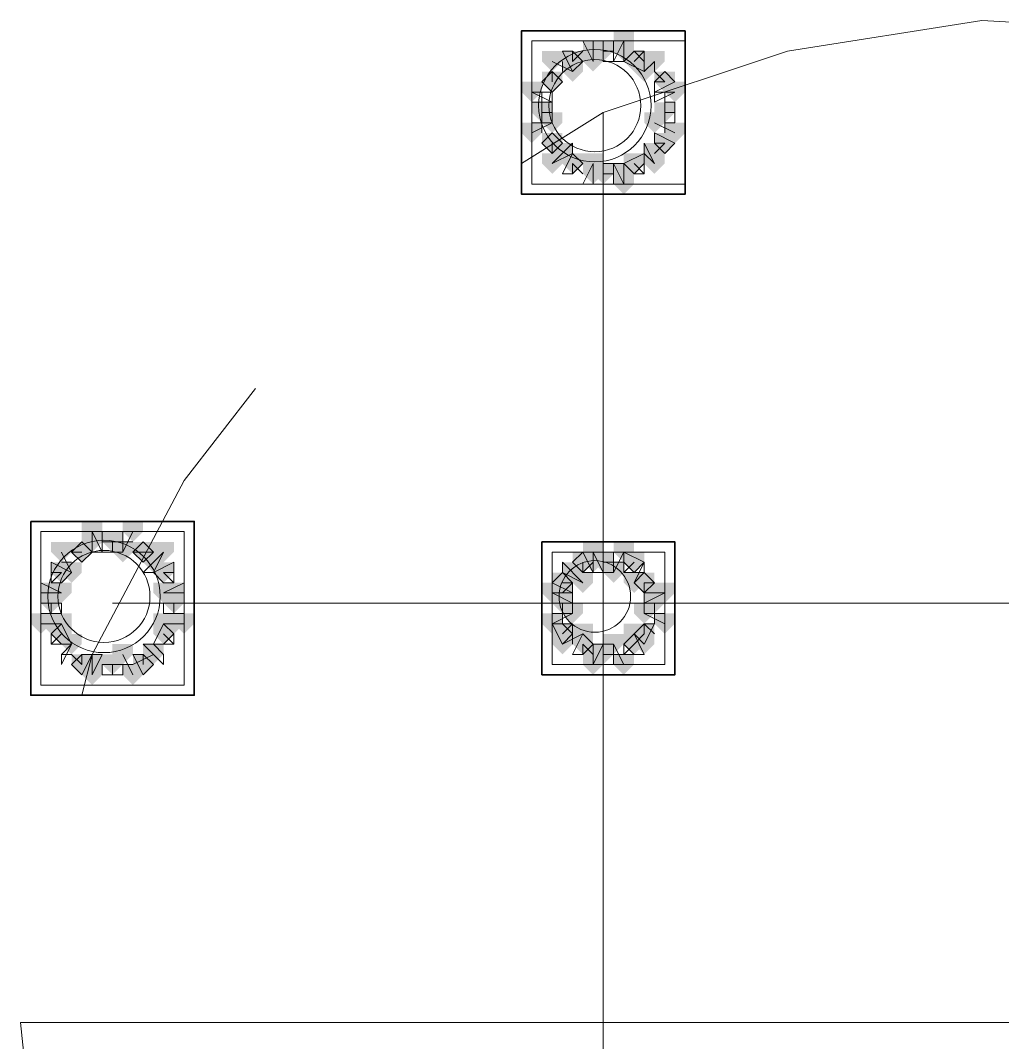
# Model space of a CAD drawing. Header units: millimetres. Extents: x 2315 to 4619, y 1334 to 1897.
# Drawn here: x 4124.02 to 4129.89, y 1554.59 to 1560.69 of the extents above; entities that cross this region are included whole.
import ezdxf

# ---------------------------------------------------------------- set-up
doc = ezdxf.new("R2010")
doc.units = ezdxf.units.MM
for name, color, linetype, true_color in [('PDF_10', 7, 'Continuous', 0x00b85c), ('PDF_AXIS', 7, 'Continuous', 0x00b85c), ('PDF_柱构件', 7, 'Continuous', 0x00b85c), ('PDF_转运站初步方案', 7, 'Continuous', 0x00b85c)]:
    doc.layers.add(name, color=color, linetype=linetype, true_color=true_color)
doc.layers.add('PDF_中心线层', color=1, linetype='Continuous')
doc.layers.add('PDF_粗实线层', color=7, linetype='Continuous')

msp = doc.modelspace()

# ---------------------------------------------------------------- hatches: boundary and pattern name
at = {"layer": 'PDF_10', "transparency": 33554559}
for points in [[(4127.5053, 1560.5703), (4127.4442, 1560.5703), (4127.4442, 1560.5093), (4127.5053, 1560.4482), (4127.5664, 1560.5093), (4127.5664, 1560.5703)], [(4127.5053, 1560.5703), (4127.4442, 1560.5703), (4127.4442, 1560.5093), (4127.5053, 1560.4482), (4127.5664, 1560.5093), (4127.5664, 1560.5703)], [(4127.3221, 1560.5093), (4127.261, 1560.5093), (4127.261, 1560.4482), (4127.3221, 1560.3871), (4127.3832, 1560.4482), (4127.3832, 1560.5093)], [(4127.3221, 1560.5093), (4127.261, 1560.5093), (4127.261, 1560.4482), (4127.3221, 1560.3871), (4127.3832, 1560.4482), (4127.3832, 1560.5093)], [(4127.6886, 1560.5093), (4127.6275, 1560.5093), (4127.6275, 1560.4482), (4127.6886, 1560.3871), (4127.7496, 1560.4482), (4127.7496, 1560.5093)], [(4127.6886, 1560.5093), (4127.6275, 1560.5093), (4127.6275, 1560.4482), (4127.6886, 1560.3871), (4127.7496, 1560.4482), (4127.7496, 1560.5093)], [(4127.1999, 1560.3871), (4127.1388, 1560.3871), (4127.1388, 1560.326), (4127.1999, 1560.2649), (4127.261, 1560.326), (4127.261, 1560.3871)], [(4127.1999, 1560.3871), (4127.1388, 1560.3871), (4127.1388, 1560.326), (4127.1999, 1560.2649), (4127.261, 1560.326), (4127.261, 1560.3871)], [(4127.1999, 1560.3871), (4127.1388, 1560.3871), (4127.1388, 1560.326), (4127.1999, 1560.2649), (4127.261, 1560.326), (4127.261, 1560.3871)], [(4127.8718, 1560.3871), (4127.8107, 1560.3871), (4127.8107, 1560.326), (4127.8718, 1560.2649), (4127.9329, 1560.326), (4127.9329, 1560.3871)], [(4127.8718, 1560.3871), (4127.8107, 1560.3871), (4127.8107, 1560.326), (4127.8718, 1560.2649), (4127.9329, 1560.326), (4127.9329, 1560.3871)], [(4127.1388, 1560.2039), (4127.0778, 1560.2039), (4127.0778, 1560.1428), (4127.1388, 1560.0817), (4127.1999, 1560.1428), (4127.1999, 1560.2039)], [(4127.1388, 1560.2039), (4127.0778, 1560.2039), (4127.0778, 1560.1428), (4127.1388, 1560.0817), (4127.1999, 1560.1428), (4127.1999, 1560.2039)], [(4127.8718, 1560.2039), (4127.8107, 1560.2039), (4127.8107, 1560.1428), (4127.8718, 1560.0817), (4127.9329, 1560.1428), (4127.9329, 1560.2039)], [(4127.8718, 1560.2039), (4127.8107, 1560.2039), (4127.8107, 1560.1428), (4127.8718, 1560.0817), (4127.9329, 1560.1428), (4127.9329, 1560.2039)], [(4127.1999, 1560.0206), (4127.1388, 1560.0206), (4127.1388, 1559.9595), (4127.1999, 1559.8985), (4127.261, 1559.9595), (4127.261, 1560.0206)], [(4127.1999, 1560.0206), (4127.1388, 1560.0206), (4127.1388, 1559.9595), (4127.1999, 1559.8985), (4127.261, 1559.9595), (4127.261, 1560.0206)], [(4127.1999, 1560.0206), (4127.1388, 1560.0206), (4127.1388, 1559.9595), (4127.1999, 1559.8985), (4127.261, 1559.9595), (4127.261, 1560.0206)], [(4127.8718, 1560.0206), (4127.8107, 1560.0206), (4127.8107, 1559.9595), (4127.8718, 1559.8985), (4127.9329, 1559.9595), (4127.9329, 1560.0206)], [(4127.8718, 1560.0206), (4127.8107, 1560.0206), (4127.8107, 1559.9595), (4127.8718, 1559.8985), (4127.9329, 1559.9595), (4127.9329, 1560.0206)], [(4127.3221, 1559.8985), (4127.261, 1559.8985), (4127.261, 1559.8374), (4127.3221, 1559.7763), (4127.3832, 1559.8374), (4127.3832, 1559.8985)], [(4127.3221, 1559.8985), (4127.261, 1559.8985), (4127.261, 1559.8374), (4127.3221, 1559.7763), (4127.3832, 1559.8374), (4127.3832, 1559.8985)], [(4127.6886, 1559.8985), (4127.6275, 1559.8985), (4127.6275, 1559.8374), (4127.6886, 1559.7763), (4127.7496, 1559.8374), (4127.7496, 1559.8985)], [(4127.6886, 1559.8985), (4127.6275, 1559.8985), (4127.6275, 1559.8374), (4127.6886, 1559.7763), (4127.7496, 1559.8374), (4127.7496, 1559.8985)], [(4127.5053, 1559.8374), (4127.4442, 1559.8374), (4127.4442, 1559.7763), (4127.5053, 1559.7152), (4127.5664, 1559.7763), (4127.5664, 1559.8374)], [(4127.5053, 1559.8374), (4127.4442, 1559.8374), (4127.4442, 1559.7763), (4127.5053, 1559.7152), (4127.5664, 1559.7763), (4127.5664, 1559.8374)], [(4124.5734, 1557.6385), (4124.5124, 1557.6385), (4124.5124, 1557.5774), (4124.5734, 1557.5163), (4124.6345, 1557.5774), (4124.6345, 1557.6385)], [(4124.5734, 1557.6385), (4124.5124, 1557.6385), (4124.5124, 1557.5774), (4124.5734, 1557.5163), (4124.6345, 1557.5774), (4124.6345, 1557.6385)], [(4124.3902, 1557.5774), (4124.3291, 1557.5774), (4124.3291, 1557.5163), (4124.3902, 1557.4552), (4124.4513, 1557.5163), (4124.4513, 1557.5774)], [(4124.3902, 1557.5774), (4124.3291, 1557.5774), (4124.3291, 1557.5163), (4124.3902, 1557.4552), (4124.4513, 1557.5163), (4124.4513, 1557.5774)], [(4124.3902, 1557.5774), (4124.3291, 1557.5774), (4124.3291, 1557.5163), (4124.3902, 1557.4552), (4124.4513, 1557.5163), (4124.4513, 1557.5774)], [(4124.7567, 1557.5774), (4124.6956, 1557.5774), (4124.6956, 1557.5163), (4124.7567, 1557.4552), (4124.8178, 1557.5163), (4124.8178, 1557.5774)], [(4124.7567, 1557.5774), (4124.6956, 1557.5774), (4124.6956, 1557.5163), (4124.7567, 1557.4552), (4124.8178, 1557.5163), (4124.8178, 1557.5774)], [(4124.7567, 1557.5774), (4124.6956, 1557.5774), (4124.6956, 1557.5163), (4124.7567, 1557.4552), (4124.8178, 1557.5163), (4124.8178, 1557.5774)], [(4127.3832, 1557.5163), (4127.3221, 1557.5163), (4127.3221, 1557.4552), (4127.3832, 1557.3941), (4127.4442, 1557.4552), (4127.4442, 1557.5163)], [(4127.3832, 1557.5163), (4127.3221, 1557.5163), (4127.3221, 1557.4552), (4127.3832, 1557.3941), (4127.4442, 1557.4552), (4127.4442, 1557.5163)], [(4127.5053, 1557.5163), (4127.4442, 1557.5163), (4127.4442, 1557.4552), (4127.5053, 1557.3941), (4127.5664, 1557.4552), (4127.5664, 1557.5163)], [(4127.5053, 1557.5163), (4127.4442, 1557.5163), (4127.4442, 1557.4552), (4127.5053, 1557.3941), (4127.5664, 1557.4552), (4127.5664, 1557.5163)], [(4127.6886, 1557.5163), (4127.6275, 1557.5163), (4127.6275, 1557.4552), (4127.6886, 1557.3941), (4127.7496, 1557.4552), (4127.7496, 1557.5163)], [(4127.6886, 1557.5163), (4127.6275, 1557.5163), (4127.6275, 1557.4552), (4127.6886, 1557.3941), (4127.7496, 1557.4552), (4127.7496, 1557.5163)], [(4124.268, 1557.4552), (4124.2069, 1557.4552), (4124.2069, 1557.3941), (4124.268, 1557.333), (4124.3291, 1557.3941), (4124.3291, 1557.4552)], [(4124.268, 1557.4552), (4124.2069, 1557.4552), (4124.2069, 1557.3941), (4124.268, 1557.333), (4124.3291, 1557.3941), (4124.3291, 1557.4552)], [(4124.8788, 1557.4552), (4124.8178, 1557.4552), (4124.8178, 1557.3941), (4124.8788, 1557.333), (4124.9399, 1557.3941), (4124.9399, 1557.4552)], [(4124.8788, 1557.4552), (4124.8178, 1557.4552), (4124.8178, 1557.3941), (4124.8788, 1557.333), (4124.9399, 1557.3941), (4124.9399, 1557.4552)], [(4127.261, 1557.3941), (4127.1999, 1557.3941), (4127.1999, 1557.333), (4127.261, 1557.272), (4127.3221, 1557.333), (4127.3221, 1557.3941)], [(4127.261, 1557.3941), (4127.1999, 1557.3941), (4127.1999, 1557.333), (4127.261, 1557.272), (4127.3221, 1557.333), (4127.3221, 1557.3941)], [(4127.7496, 1557.3941), (4127.6886, 1557.3941), (4127.6886, 1557.333), (4127.7496, 1557.272), (4127.8107, 1557.333), (4127.8107, 1557.3941)], [(4127.7496, 1557.3941), (4127.6886, 1557.3941), (4127.6886, 1557.333), (4127.7496, 1557.272), (4127.8107, 1557.333), (4127.8107, 1557.3941)], [(4124.2069, 1557.272), (4124.1459, 1557.272), (4124.1459, 1557.2109), (4124.2069, 1557.1498), (4124.268, 1557.2109), (4124.268, 1557.272)], [(4124.2069, 1557.272), (4124.1459, 1557.272), (4124.1459, 1557.2109), (4124.2069, 1557.1498), (4124.268, 1557.2109), (4124.268, 1557.272)], [(4124.9399, 1557.272), (4124.8788, 1557.272), (4124.8788, 1557.2109), (4124.9399, 1557.1498), (4125.001, 1557.2109), (4125.001, 1557.272)], [(4124.9399, 1557.272), (4124.8788, 1557.272), (4124.8788, 1557.2109), (4124.9399, 1557.1498), (4125.001, 1557.2109), (4125.001, 1557.272)], [(4124.9399, 1557.272), (4124.8788, 1557.272), (4124.8788, 1557.2109), (4124.9399, 1557.1498), (4125.001, 1557.2109), (4125.001, 1557.272)], [(4127.261, 1557.272), (4127.1999, 1557.272), (4127.1999, 1557.2109), (4127.261, 1557.1498), (4127.3221, 1557.2109), (4127.3221, 1557.272)], [(4127.261, 1557.272), (4127.1999, 1557.272), (4127.1999, 1557.2109), (4127.261, 1557.1498), (4127.3221, 1557.2109), (4127.3221, 1557.272)], [(4127.8107, 1557.272), (4127.7496, 1557.272), (4127.7496, 1557.2109), (4127.8107, 1557.1498), (4127.8718, 1557.2109), (4127.8718, 1557.272)], [(4127.8107, 1557.272), (4127.7496, 1557.272), (4127.7496, 1557.2109), (4127.8107, 1557.1498), (4127.8718, 1557.2109), (4127.8718, 1557.272)], [(4124.268, 1557.0887), (4124.2069, 1557.0887), (4124.2069, 1557.0276), (4124.268, 1556.9666), (4124.3291, 1557.0276), (4124.3291, 1557.0887)], [(4124.268, 1557.0887), (4124.2069, 1557.0887), (4124.2069, 1557.0276), (4124.268, 1556.9666), (4124.3291, 1557.0276), (4124.3291, 1557.0887)], [(4124.8788, 1557.0887), (4124.8178, 1557.0887), (4124.8178, 1557.0276), (4124.8788, 1556.9666), (4124.9399, 1557.0276), (4124.9399, 1557.0887)], [(4124.8788, 1557.0887), (4124.8178, 1557.0887), (4124.8178, 1557.0276), (4124.8788, 1556.9666), (4124.9399, 1557.0276), (4124.9399, 1557.0887)], [(4127.261, 1557.0887), (4127.1999, 1557.0887), (4127.1999, 1557.0276), (4127.261, 1556.9666), (4127.3221, 1557.0276), (4127.3221, 1557.0887)], [(4127.261, 1557.0887), (4127.1999, 1557.0887), (4127.1999, 1557.0276), (4127.261, 1556.9666), (4127.3221, 1557.0276), (4127.3221, 1557.0887)], [(4127.7496, 1557.0887), (4127.6886, 1557.0887), (4127.6886, 1557.0276), (4127.7496, 1556.9666), (4127.8107, 1557.0276), (4127.8107, 1557.0887)], [(4127.7496, 1557.0887), (4127.6886, 1557.0887), (4127.6886, 1557.0276), (4127.7496, 1556.9666), (4127.8107, 1557.0276), (4127.8107, 1557.0887)], [(4127.3832, 1557.0276), (4127.3221, 1557.0276), (4127.3221, 1556.9666), (4127.3832, 1556.9055), (4127.4442, 1556.9666), (4127.4442, 1557.0276)], [(4127.3832, 1557.0276), (4127.3221, 1557.0276), (4127.3221, 1556.9666), (4127.3832, 1556.9055), (4127.4442, 1556.9666), (4127.4442, 1557.0276)], [(4127.6886, 1557.0276), (4127.6275, 1557.0276), (4127.6275, 1556.9666), (4127.6886, 1556.9055), (4127.7496, 1556.9666), (4127.7496, 1557.0276)], [(4127.6886, 1557.0276), (4127.6275, 1557.0276), (4127.6275, 1556.9666), (4127.6886, 1556.9055), (4127.7496, 1556.9666), (4127.7496, 1557.0276)], [(4127.5053, 1556.9666), (4127.4442, 1556.9666), (4127.4442, 1556.9055), (4127.5053, 1556.8444), (4127.5664, 1556.9055), (4127.5664, 1556.9666)], [(4127.5053, 1556.9666), (4127.4442, 1556.9666), (4127.4442, 1556.9055), (4127.5053, 1556.8444), (4127.5664, 1556.9055), (4127.5664, 1556.9666)], [(4124.3902, 1556.9055), (4124.3291, 1556.9055), (4124.3291, 1556.8444), (4124.3902, 1556.7833), (4124.4513, 1556.8444), (4124.4513, 1556.9055)], [(4124.3902, 1556.9055), (4124.3291, 1556.9055), (4124.3291, 1556.8444), (4124.3902, 1556.7833), (4124.4513, 1556.8444), (4124.4513, 1556.9055)], [(4124.5734, 1556.9055), (4124.5124, 1556.9055), (4124.5124, 1556.8444), (4124.5734, 1556.7833), (4124.6345, 1556.8444), (4124.6345, 1556.9055)], [(4124.5734, 1556.9055), (4124.5124, 1556.9055), (4124.5124, 1556.8444), (4124.5734, 1556.7833), (4124.6345, 1556.8444), (4124.6345, 1556.9055)], [(4124.7567, 1556.9055), (4124.6956, 1556.9055), (4124.6956, 1556.8444), (4124.7567, 1556.7833), (4124.8178, 1556.8444), (4124.8178, 1556.9055)], [(4124.7567, 1556.9055), (4124.6956, 1556.9055), (4124.6956, 1556.8444), (4124.7567, 1556.7833), (4124.8178, 1556.8444), (4124.8178, 1556.9055)]]:
    msp.add_hatch(color=256, dxfattribs=at).paths.add_polyline_path(points)
at = {"layer": 'PDF_柱构件', "transparency": 33554559}
for points in [[(4127.6275, 1560.6314), (4127.5664, 1560.6314), (4127.5664, 1560.5703), (4127.6275, 1560.5093), (4127.6886, 1560.5703), (4127.6886, 1560.6314)], [(4127.4442, 1560.5703), (4127.3832, 1560.5703), (4127.3832, 1560.5093), (4127.4442, 1560.4482), (4127.5053, 1560.5093), (4127.5053, 1560.5703)], [(4127.6275, 1560.5703), (4127.5664, 1560.5703), (4127.5664, 1560.5093), (4127.6275, 1560.4482), (4127.6886, 1560.5093), (4127.6886, 1560.5703)], [(4127.1999, 1560.5093), (4127.1388, 1560.5093), (4127.1388, 1560.4482), (4127.1999, 1560.3871), (4127.261, 1560.4482), (4127.261, 1560.5093)], [(4127.4442, 1560.5093), (4127.3832, 1560.5093), (4127.3832, 1560.4482), (4127.4442, 1560.3871), (4127.5053, 1560.4482), (4127.5053, 1560.5093)], [(4127.8107, 1560.5093), (4127.7496, 1560.5093), (4127.7496, 1560.4482), (4127.8107, 1560.3871), (4127.8718, 1560.4482), (4127.8718, 1560.5093)], [(4127.3221, 1560.4482), (4127.261, 1560.4482), (4127.261, 1560.3871), (4127.3221, 1560.326), (4127.3832, 1560.3871), (4127.3832, 1560.4482)], [(4127.7496, 1560.4482), (4127.6886, 1560.4482), (4127.6886, 1560.3871), (4127.7496, 1560.326), (4127.8107, 1560.3871), (4127.8107, 1560.4482)], [(4127.0778, 1560.326), (4127.0167, 1560.326), (4127.0167, 1560.2649), (4127.0778, 1560.2039), (4127.1388, 1560.2649), (4127.1388, 1560.326)], [(4127.9329, 1560.326), (4127.8718, 1560.326), (4127.8718, 1560.2649), (4127.9329, 1560.2039), (4127.994, 1560.2649), (4127.994, 1560.326)], [(4127.1999, 1560.1428), (4127.1388, 1560.1428), (4127.1388, 1560.0817), (4127.1999, 1560.0206), (4127.261, 1560.0817), (4127.261, 1560.1428)], [(4127.8107, 1560.1428), (4127.7496, 1560.1428), (4127.7496, 1560.0817), (4127.8107, 1560.0206), (4127.8718, 1560.0817), (4127.8718, 1560.1428)], [(4127.0778, 1560.0817), (4127.0167, 1560.0817), (4127.0167, 1560.0206), (4127.0778, 1559.9595), (4127.1388, 1560.0206), (4127.1388, 1560.0817)], [(4127.9329, 1560.0817), (4127.8718, 1560.0817), (4127.8718, 1560.0206), (4127.9329, 1559.9595), (4127.994, 1560.0206), (4127.994, 1560.0817)], [(4127.261, 1559.9595), (4127.1999, 1559.9595), (4127.1999, 1559.8985), (4127.261, 1559.8374), (4127.3221, 1559.8985), (4127.3221, 1559.9595)], [(4127.8107, 1559.9595), (4127.7496, 1559.9595), (4127.7496, 1559.8985), (4127.8107, 1559.8374), (4127.8718, 1559.8985), (4127.8718, 1559.9595)], [(4127.1999, 1559.8985), (4127.1388, 1559.8985), (4127.1388, 1559.8374), (4127.1999, 1559.7763), (4127.261, 1559.8374), (4127.261, 1559.8985)], [(4127.4442, 1559.8985), (4127.3832, 1559.8985), (4127.3832, 1559.8374), (4127.4442, 1559.7763), (4127.5053, 1559.8374), (4127.5053, 1559.8985)], [(4127.8107, 1559.8985), (4127.7496, 1559.8985), (4127.7496, 1559.8374), (4127.8107, 1559.7763), (4127.8718, 1559.8374), (4127.8718, 1559.8985)], [(4127.4442, 1559.8374), (4127.3832, 1559.8374), (4127.3832, 1559.7763), (4127.4442, 1559.7152), (4127.5053, 1559.7763), (4127.5053, 1559.8374)], [(4127.6275, 1559.8374), (4127.5664, 1559.8374), (4127.5664, 1559.7763), (4127.6275, 1559.7152), (4127.6886, 1559.7763), (4127.6886, 1559.8374)], [(4127.6275, 1559.7763), (4127.5664, 1559.7763), (4127.5664, 1559.7152), (4127.6275, 1559.6541), (4127.6886, 1559.7152), (4127.6886, 1559.7763)], [(4124.4513, 1557.6995), (4124.3902, 1557.6995), (4124.3902, 1557.6385), (4124.4513, 1557.5774), (4124.5124, 1557.6385), (4124.5124, 1557.6995)], [(4124.6956, 1557.6995), (4124.6345, 1557.6995), (4124.6345, 1557.6385), (4124.6956, 1557.5774), (4124.7567, 1557.6385), (4124.7567, 1557.6995)], [(4124.4513, 1557.6385), (4124.3902, 1557.6385), (4124.3902, 1557.5774), (4124.4513, 1557.5163), (4124.5124, 1557.5774), (4124.5124, 1557.6385)], [(4124.268, 1557.5774), (4124.2069, 1557.5774), (4124.2069, 1557.5163), (4124.268, 1557.4552), (4124.3291, 1557.5163), (4124.3291, 1557.5774)], [(4124.6345, 1557.5774), (4124.5734, 1557.5774), (4124.5734, 1557.5163), (4124.6345, 1557.4552), (4124.6956, 1557.5163), (4124.6956, 1557.5774)], [(4124.8788, 1557.5774), (4124.8178, 1557.5774), (4124.8178, 1557.5163), (4124.8788, 1557.4552), (4124.9399, 1557.5163), (4124.9399, 1557.5774)], [(4127.4442, 1557.5774), (4127.3832, 1557.5774), (4127.3832, 1557.5163), (4127.4442, 1557.4552), (4127.5053, 1557.5163), (4127.5053, 1557.5774)], [(4127.6275, 1557.5774), (4127.5664, 1557.5774), (4127.5664, 1557.5163), (4127.6275, 1557.4552), (4127.6886, 1557.5163), (4127.6886, 1557.5774)], [(4124.8178, 1557.5163), (4124.7567, 1557.5163), (4124.7567, 1557.4552), (4124.8178, 1557.3941), (4124.8788, 1557.4552), (4124.8788, 1557.5163)], [(4127.4442, 1557.5163), (4127.3832, 1557.5163), (4127.3832, 1557.4552), (4127.4442, 1557.3941), (4127.5053, 1557.4552), (4127.5053, 1557.5163)], [(4124.3291, 1557.4552), (4124.268, 1557.4552), (4124.268, 1557.3941), (4124.3291, 1557.333), (4124.3902, 1557.3941), (4124.3902, 1557.4552)], [(4127.3221, 1557.4552), (4127.261, 1557.4552), (4127.261, 1557.3941), (4127.3221, 1557.333), (4127.3832, 1557.3941), (4127.3832, 1557.4552)], [(4127.5664, 1557.4552), (4127.5053, 1557.4552), (4127.5053, 1557.3941), (4127.5664, 1557.333), (4127.6275, 1557.3941), (4127.6275, 1557.4552)], [(4127.3832, 1557.3941), (4127.3221, 1557.3941), (4127.3221, 1557.333), (4127.3832, 1557.272), (4127.4442, 1557.333), (4127.4442, 1557.3941)], [(4127.6886, 1557.3941), (4127.6275, 1557.3941), (4127.6275, 1557.333), (4127.6886, 1557.272), (4127.7496, 1557.333), (4127.7496, 1557.3941)], [(4124.2069, 1557.333), (4124.1459, 1557.333), (4124.1459, 1557.272), (4124.2069, 1557.2109), (4124.268, 1557.272), (4124.268, 1557.333)], [(4124.268, 1557.333), (4124.2069, 1557.333), (4124.2069, 1557.272), (4124.268, 1557.2109), (4124.3291, 1557.272), (4124.3291, 1557.333)], [(4124.8788, 1557.333), (4124.8178, 1557.333), (4124.8178, 1557.272), (4124.8788, 1557.2109), (4124.9399, 1557.272), (4124.9399, 1557.333)], [(4124.9399, 1557.333), (4124.8788, 1557.333), (4124.8788, 1557.272), (4124.9399, 1557.2109), (4125.001, 1557.272), (4125.001, 1557.333)], [(4127.1999, 1557.333), (4127.1388, 1557.333), (4127.1388, 1557.272), (4127.1999, 1557.2109), (4127.261, 1557.272), (4127.261, 1557.333)], [(4127.261, 1557.333), (4127.1999, 1557.333), (4127.1999, 1557.272), (4127.261, 1557.2109), (4127.3221, 1557.272), (4127.3221, 1557.333)], [(4127.8107, 1557.333), (4127.7496, 1557.333), (4127.7496, 1557.272), (4127.8107, 1557.2109), (4127.8718, 1557.272), (4127.8718, 1557.333)], [(4127.8718, 1557.333), (4127.8107, 1557.333), (4127.8107, 1557.272), (4127.8718, 1557.2109), (4127.9329, 1557.272), (4127.9329, 1557.333)], [(4127.3221, 1557.2109), (4127.261, 1557.2109), (4127.261, 1557.1498), (4127.3221, 1557.0887), (4127.3832, 1557.1498), (4127.3832, 1557.2109)], [(4127.7496, 1557.2109), (4127.6886, 1557.2109), (4127.6886, 1557.1498), (4127.7496, 1557.0887), (4127.8107, 1557.1498), (4127.8107, 1557.2109)], [(4124.1459, 1557.1498), (4124.0848, 1557.1498), (4124.0848, 1557.0887), (4124.1459, 1557.0276), (4124.2069, 1557.0887), (4124.2069, 1557.1498)], [(4124.2069, 1557.1498), (4124.1459, 1557.1498), (4124.1459, 1557.0887), (4124.2069, 1557.0276), (4124.268, 1557.0887), (4124.268, 1557.1498)], [(4124.268, 1557.1498), (4124.2069, 1557.1498), (4124.2069, 1557.0887), (4124.268, 1557.0276), (4124.3291, 1557.0887), (4124.3291, 1557.1498)], [(4124.8788, 1557.1498), (4124.8178, 1557.1498), (4124.8178, 1557.0887), (4124.8788, 1557.0276), (4124.9399, 1557.0887), (4124.9399, 1557.1498)], [(4124.9399, 1557.1498), (4124.8788, 1557.1498), (4124.8788, 1557.0887), (4124.9399, 1557.0276), (4125.001, 1557.0887), (4125.001, 1557.1498)], [(4125.001, 1557.1498), (4124.9399, 1557.1498), (4124.9399, 1557.0887), (4125.001, 1557.0276), (4125.0621, 1557.0887), (4125.0621, 1557.1498)], [(4127.1999, 1557.1498), (4127.1388, 1557.1498), (4127.1388, 1557.0887), (4127.1999, 1557.0276), (4127.261, 1557.0887), (4127.261, 1557.1498)], [(4127.8718, 1557.1498), (4127.8107, 1557.1498), (4127.8107, 1557.0887), (4127.8718, 1557.0276), (4127.9329, 1557.0887), (4127.9329, 1557.1498)], [(4127.3832, 1557.0887), (4127.3221, 1557.0887), (4127.3221, 1557.0276), (4127.3832, 1556.9666), (4127.4442, 1557.0276), (4127.4442, 1557.0887)], [(4127.6886, 1557.0887), (4127.6275, 1557.0887), (4127.6275, 1557.0276), (4127.6886, 1556.9666), (4127.7496, 1557.0276), (4127.7496, 1557.0887)], [(4124.3291, 1557.0276), (4124.268, 1557.0276), (4124.268, 1556.9666), (4124.3291, 1556.9055), (4124.3902, 1556.9666), (4124.3902, 1557.0276)], [(4127.261, 1557.0276), (4127.1999, 1557.0276), (4127.1999, 1556.9666), (4127.261, 1556.9055), (4127.3221, 1556.9666), (4127.3221, 1557.0276)], [(4127.5664, 1557.0276), (4127.5053, 1557.0276), (4127.5053, 1556.9666), (4127.5664, 1556.9055), (4127.6275, 1556.9666), (4127.6275, 1557.0276)], [(4127.7496, 1557.0276), (4127.6886, 1557.0276), (4127.6886, 1556.9666), (4127.7496, 1556.9055), (4127.8107, 1556.9666), (4127.8107, 1557.0276)], [(4124.6345, 1556.9666), (4124.5734, 1556.9666), (4124.5734, 1556.9055), (4124.6345, 1556.8444), (4124.6956, 1556.9055), (4124.6956, 1556.9666)], [(4124.8178, 1556.9666), (4124.7567, 1556.9666), (4124.7567, 1556.9055), (4124.8178, 1556.8444), (4124.8788, 1556.9055), (4124.8788, 1556.9666)], [(4127.4442, 1556.9666), (4127.3832, 1556.9666), (4127.3832, 1556.9055), (4127.4442, 1556.8444), (4127.5053, 1556.9055), (4127.5053, 1556.9666)], [(4124.4513, 1556.9055), (4124.3902, 1556.9055), (4124.3902, 1556.8444), (4124.4513, 1556.7833), (4124.5124, 1556.8444), (4124.5124, 1556.9055)], [(4127.4442, 1556.9055), (4127.3832, 1556.9055), (4127.3832, 1556.8444), (4127.4442, 1556.7833), (4127.5053, 1556.8444), (4127.5053, 1556.9055)], [(4127.6275, 1556.9055), (4127.5664, 1556.9055), (4127.5664, 1556.8444), (4127.6275, 1556.7833), (4127.6886, 1556.8444), (4127.6886, 1556.9055)], [(4124.4513, 1556.8444), (4124.3902, 1556.8444), (4124.3902, 1556.7833), (4124.4513, 1556.7222), (4124.5124, 1556.7833), (4124.5124, 1556.8444)], [(4124.6956, 1556.8444), (4124.6345, 1556.8444), (4124.6345, 1556.7833), (4124.6956, 1556.7222), (4124.7567, 1556.7833), (4124.7567, 1556.8444)]]:
    msp.add_hatch(color=256, dxfattribs=at).paths.add_polyline_path(points)
at = {"layer": 'PDF_转运站初步方案', "transparency": 33554559}
for points in [[(4127.5053, 1560.5703), (4127.4442, 1560.5703), (4127.4442, 1560.5093), (4127.5053, 1560.4482), (4127.5664, 1560.5093), (4127.5664, 1560.5703)], [(4127.5053, 1560.5703), (4127.4442, 1560.5703), (4127.4442, 1560.5093), (4127.5053, 1560.4482), (4127.5664, 1560.5093), (4127.5664, 1560.5703)], [(4127.3221, 1560.5093), (4127.261, 1560.5093), (4127.261, 1560.4482), (4127.3221, 1560.3871), (4127.3832, 1560.4482), (4127.3832, 1560.5093)], [(4127.3221, 1560.5093), (4127.261, 1560.5093), (4127.261, 1560.4482), (4127.3221, 1560.3871), (4127.3832, 1560.4482), (4127.3832, 1560.5093)], [(4127.6886, 1560.5093), (4127.6275, 1560.5093), (4127.6275, 1560.4482), (4127.6886, 1560.3871), (4127.7496, 1560.4482), (4127.7496, 1560.5093)], [(4127.6886, 1560.5093), (4127.6275, 1560.5093), (4127.6275, 1560.4482), (4127.6886, 1560.3871), (4127.7496, 1560.4482), (4127.7496, 1560.5093)], [(4127.1999, 1560.3871), (4127.1388, 1560.3871), (4127.1388, 1560.326), (4127.1999, 1560.2649), (4127.261, 1560.326), (4127.261, 1560.3871)], [(4127.1999, 1560.3871), (4127.1388, 1560.3871), (4127.1388, 1560.326), (4127.1999, 1560.2649), (4127.261, 1560.326), (4127.261, 1560.3871)], [(4127.8718, 1560.3871), (4127.8107, 1560.3871), (4127.8107, 1560.326), (4127.8718, 1560.2649), (4127.9329, 1560.326), (4127.9329, 1560.3871)], [(4127.8718, 1560.3871), (4127.8107, 1560.3871), (4127.8107, 1560.326), (4127.8718, 1560.2649), (4127.9329, 1560.326), (4127.9329, 1560.3871)], [(4127.1388, 1560.2039), (4127.0778, 1560.2039), (4127.0778, 1560.1428), (4127.1388, 1560.0817), (4127.1999, 1560.1428), (4127.1999, 1560.2039)], [(4127.1388, 1560.2039), (4127.0778, 1560.2039), (4127.0778, 1560.1428), (4127.1388, 1560.0817), (4127.1999, 1560.1428), (4127.1999, 1560.2039)], [(4127.8718, 1560.2039), (4127.8107, 1560.2039), (4127.8107, 1560.1428), (4127.8718, 1560.0817), (4127.9329, 1560.1428), (4127.9329, 1560.2039)], [(4127.8718, 1560.2039), (4127.8107, 1560.2039), (4127.8107, 1560.1428), (4127.8718, 1560.0817), (4127.9329, 1560.1428), (4127.9329, 1560.2039)], [(4127.1999, 1560.0206), (4127.1388, 1560.0206), (4127.1388, 1559.9595), (4127.1999, 1559.8985), (4127.261, 1559.9595), (4127.261, 1560.0206)], [(4127.1999, 1560.0206), (4127.1388, 1560.0206), (4127.1388, 1559.9595), (4127.1999, 1559.8985), (4127.261, 1559.9595), (4127.261, 1560.0206)], [(4127.8718, 1560.0206), (4127.8107, 1560.0206), (4127.8107, 1559.9595), (4127.8718, 1559.8985), (4127.9329, 1559.9595), (4127.9329, 1560.0206)], [(4127.8718, 1560.0206), (4127.8107, 1560.0206), (4127.8107, 1559.9595), (4127.8718, 1559.8985), (4127.9329, 1559.9595), (4127.9329, 1560.0206)], [(4127.3221, 1559.8985), (4127.261, 1559.8985), (4127.261, 1559.8374), (4127.3221, 1559.7763), (4127.3832, 1559.8374), (4127.3832, 1559.8985)], [(4127.3221, 1559.8985), (4127.261, 1559.8985), (4127.261, 1559.8374), (4127.3221, 1559.7763), (4127.3832, 1559.8374), (4127.3832, 1559.8985)], [(4127.6886, 1559.8985), (4127.6275, 1559.8985), (4127.6275, 1559.8374), (4127.6886, 1559.7763), (4127.7496, 1559.8374), (4127.7496, 1559.8985)], [(4127.6886, 1559.8985), (4127.6275, 1559.8985), (4127.6275, 1559.8374), (4127.6886, 1559.7763), (4127.7496, 1559.8374), (4127.7496, 1559.8985)], [(4127.5053, 1559.8374), (4127.4442, 1559.8374), (4127.4442, 1559.7763), (4127.5053, 1559.7152), (4127.5664, 1559.7763), (4127.5664, 1559.8374)], [(4127.5053, 1559.8374), (4127.4442, 1559.8374), (4127.4442, 1559.7763), (4127.5053, 1559.7152), (4127.5664, 1559.7763), (4127.5664, 1559.8374)], [(4124.5734, 1557.6385), (4124.5124, 1557.6385), (4124.5124, 1557.5774), (4124.5734, 1557.5163), (4124.6345, 1557.5774), (4124.6345, 1557.6385)], [(4124.5734, 1557.6385), (4124.5124, 1557.6385), (4124.5124, 1557.5774), (4124.5734, 1557.5163), (4124.6345, 1557.5774), (4124.6345, 1557.6385)], [(4124.3902, 1557.5774), (4124.3291, 1557.5774), (4124.3291, 1557.5163), (4124.3902, 1557.4552), (4124.4513, 1557.5163), (4124.4513, 1557.5774)], [(4124.3902, 1557.5774), (4124.3291, 1557.5774), (4124.3291, 1557.5163), (4124.3902, 1557.4552), (4124.4513, 1557.5163), (4124.4513, 1557.5774)], [(4124.7567, 1557.5774), (4124.6956, 1557.5774), (4124.6956, 1557.5163), (4124.7567, 1557.4552), (4124.8178, 1557.5163), (4124.8178, 1557.5774)], [(4124.7567, 1557.5774), (4124.6956, 1557.5774), (4124.6956, 1557.5163), (4124.7567, 1557.4552), (4124.8178, 1557.5163), (4124.8178, 1557.5774)], [(4127.3832, 1557.5163), (4127.3221, 1557.5163), (4127.3221, 1557.4552), (4127.3832, 1557.3941), (4127.4442, 1557.4552), (4127.4442, 1557.5163)], [(4127.3832, 1557.5163), (4127.3221, 1557.5163), (4127.3221, 1557.4552), (4127.3832, 1557.3941), (4127.4442, 1557.4552), (4127.4442, 1557.5163)], [(4127.5053, 1557.5163), (4127.4442, 1557.5163), (4127.4442, 1557.4552), (4127.5053, 1557.3941), (4127.5664, 1557.4552), (4127.5664, 1557.5163)], [(4127.5053, 1557.5163), (4127.4442, 1557.5163), (4127.4442, 1557.4552), (4127.5053, 1557.3941), (4127.5664, 1557.4552), (4127.5664, 1557.5163)], [(4127.6886, 1557.5163), (4127.6275, 1557.5163), (4127.6275, 1557.4552), (4127.6886, 1557.3941), (4127.7496, 1557.4552), (4127.7496, 1557.5163)], [(4127.6886, 1557.5163), (4127.6275, 1557.5163), (4127.6275, 1557.4552), (4127.6886, 1557.3941), (4127.7496, 1557.4552), (4127.7496, 1557.5163)], [(4124.268, 1557.4552), (4124.2069, 1557.4552), (4124.2069, 1557.3941), (4124.268, 1557.333), (4124.3291, 1557.3941), (4124.3291, 1557.4552)], [(4124.268, 1557.4552), (4124.2069, 1557.4552), (4124.2069, 1557.3941), (4124.268, 1557.333), (4124.3291, 1557.3941), (4124.3291, 1557.4552)], [(4124.8788, 1557.4552), (4124.8178, 1557.4552), (4124.8178, 1557.3941), (4124.8788, 1557.333), (4124.9399, 1557.3941), (4124.9399, 1557.4552)], [(4124.8788, 1557.4552), (4124.8178, 1557.4552), (4124.8178, 1557.3941), (4124.8788, 1557.333), (4124.9399, 1557.3941), (4124.9399, 1557.4552)], [(4127.261, 1557.3941), (4127.1999, 1557.3941), (4127.1999, 1557.333), (4127.261, 1557.272), (4127.3221, 1557.333), (4127.3221, 1557.3941)], [(4127.261, 1557.3941), (4127.1999, 1557.3941), (4127.1999, 1557.333), (4127.261, 1557.272), (4127.3221, 1557.333), (4127.3221, 1557.3941)], [(4127.7496, 1557.3941), (4127.6886, 1557.3941), (4127.6886, 1557.333), (4127.7496, 1557.272), (4127.8107, 1557.333), (4127.8107, 1557.3941)], [(4127.7496, 1557.3941), (4127.6886, 1557.3941), (4127.6886, 1557.333), (4127.7496, 1557.272), (4127.8107, 1557.333), (4127.8107, 1557.3941)], [(4124.2069, 1557.272), (4124.1459, 1557.272), (4124.1459, 1557.2109), (4124.2069, 1557.1498), (4124.268, 1557.2109), (4124.268, 1557.272)], [(4124.2069, 1557.272), (4124.1459, 1557.272), (4124.1459, 1557.2109), (4124.2069, 1557.1498), (4124.268, 1557.2109), (4124.268, 1557.272)], [(4124.9399, 1557.272), (4124.8788, 1557.272), (4124.8788, 1557.2109), (4124.9399, 1557.1498), (4125.001, 1557.2109), (4125.001, 1557.272)], [(4124.9399, 1557.272), (4124.8788, 1557.272), (4124.8788, 1557.2109), (4124.9399, 1557.1498), (4125.001, 1557.2109), (4125.001, 1557.272)], [(4127.261, 1557.272), (4127.1999, 1557.272), (4127.1999, 1557.2109), (4127.261, 1557.1498), (4127.3221, 1557.2109), (4127.3221, 1557.272)], [(4127.261, 1557.272), (4127.1999, 1557.272), (4127.1999, 1557.2109), (4127.261, 1557.1498), (4127.3221, 1557.2109), (4127.3221, 1557.272)], [(4127.8107, 1557.272), (4127.7496, 1557.272), (4127.7496, 1557.2109), (4127.8107, 1557.1498), (4127.8718, 1557.2109), (4127.8718, 1557.272)], [(4127.8107, 1557.272), (4127.7496, 1557.272), (4127.7496, 1557.2109), (4127.8107, 1557.1498), (4127.8718, 1557.2109), (4127.8718, 1557.272)], [(4124.268, 1557.0887), (4124.2069, 1557.0887), (4124.2069, 1557.0276), (4124.268, 1556.9666), (4124.3291, 1557.0276), (4124.3291, 1557.0887)], [(4124.268, 1557.0887), (4124.2069, 1557.0887), (4124.2069, 1557.0276), (4124.268, 1556.9666), (4124.3291, 1557.0276), (4124.3291, 1557.0887)], [(4124.8788, 1557.0887), (4124.8178, 1557.0887), (4124.8178, 1557.0276), (4124.8788, 1556.9666), (4124.9399, 1557.0276), (4124.9399, 1557.0887)], [(4124.8788, 1557.0887), (4124.8178, 1557.0887), (4124.8178, 1557.0276), (4124.8788, 1556.9666), (4124.9399, 1557.0276), (4124.9399, 1557.0887)], [(4127.261, 1557.0887), (4127.1999, 1557.0887), (4127.1999, 1557.0276), (4127.261, 1556.9666), (4127.3221, 1557.0276), (4127.3221, 1557.0887)], [(4127.261, 1557.0887), (4127.1999, 1557.0887), (4127.1999, 1557.0276), (4127.261, 1556.9666), (4127.3221, 1557.0276), (4127.3221, 1557.0887)], [(4127.7496, 1557.0887), (4127.6886, 1557.0887), (4127.6886, 1557.0276), (4127.7496, 1556.9666), (4127.8107, 1557.0276), (4127.8107, 1557.0887)], [(4127.7496, 1557.0887), (4127.6886, 1557.0887), (4127.6886, 1557.0276), (4127.7496, 1556.9666), (4127.8107, 1557.0276), (4127.8107, 1557.0887)], [(4127.3832, 1557.0276), (4127.3221, 1557.0276), (4127.3221, 1556.9666), (4127.3832, 1556.9055), (4127.4442, 1556.9666), (4127.4442, 1557.0276)], [(4127.3832, 1557.0276), (4127.3221, 1557.0276), (4127.3221, 1556.9666), (4127.3832, 1556.9055), (4127.4442, 1556.9666), (4127.4442, 1557.0276)], [(4127.6886, 1557.0276), (4127.6275, 1557.0276), (4127.6275, 1556.9666), (4127.6886, 1556.9055), (4127.7496, 1556.9666), (4127.7496, 1557.0276)], [(4127.6886, 1557.0276), (4127.6275, 1557.0276), (4127.6275, 1556.9666), (4127.6886, 1556.9055), (4127.7496, 1556.9666), (4127.7496, 1557.0276)], [(4127.5053, 1556.9666), (4127.4442, 1556.9666), (4127.4442, 1556.9055), (4127.5053, 1556.8444), (4127.5664, 1556.9055), (4127.5664, 1556.9666)], [(4127.5053, 1556.9666), (4127.4442, 1556.9666), (4127.4442, 1556.9055), (4127.5053, 1556.8444), (4127.5664, 1556.9055), (4127.5664, 1556.9666)], [(4124.3902, 1556.9055), (4124.3291, 1556.9055), (4124.3291, 1556.8444), (4124.3902, 1556.7833), (4124.4513, 1556.8444), (4124.4513, 1556.9055)], [(4124.3902, 1556.9055), (4124.3291, 1556.9055), (4124.3291, 1556.8444), (4124.3902, 1556.7833), (4124.4513, 1556.8444), (4124.4513, 1556.9055)], [(4124.5734, 1556.9055), (4124.5124, 1556.9055), (4124.5124, 1556.8444), (4124.5734, 1556.7833), (4124.6345, 1556.8444), (4124.6345, 1556.9055)], [(4124.5734, 1556.9055), (4124.5124, 1556.9055), (4124.5124, 1556.8444), (4124.5734, 1556.7833), (4124.6345, 1556.8444), (4124.6345, 1556.9055)], [(4124.7567, 1556.9055), (4124.6956, 1556.9055), (4124.6956, 1556.8444), (4124.7567, 1556.7833), (4124.8178, 1556.8444), (4124.8178, 1556.9055)], [(4124.7567, 1556.9055), (4124.6956, 1556.9055), (4124.6956, 1556.8444), (4124.7567, 1556.7833), (4124.8178, 1556.8444), (4124.8178, 1556.9055)]]:
    msp.add_hatch(color=256, dxfattribs=at).paths.add_polyline_path(points)

# ---------------------------------------------------------------- linework, layer by layer
at = {"layer": 'PDF_10', "lineweight": 18}
for points in [[(4127.5664, 1560.5093), (4127.5053, 1560.5093), (4127.5053, 1560.5703)], [(4127.3832, 1560.5093), (4127.3221, 1560.4482), (4127.3221, 1560.5093)], [(4127.7496, 1560.4482), (4127.6886, 1560.5093)], [(4127.6886, 1560.4482), (4127.7496, 1560.5093)], [(4127.1999, 1560.3871), (4127.1999, 1560.326)], [(4127.8107, 1560.326), (4127.8718, 1560.326), (4127.8107, 1560.3871)], [(4127.1388, 1560.2039), (4127.1388, 1560.0817)], [(4127.8718, 1560.0817), (4127.8718, 1560.2039)], [(4127.1999, 1560.1428), (4127.1388, 1560.1428)], [(4127.8718, 1560.1428), (4127.9329, 1560.1428)], [(4127.1999, 1559.9595), (4127.1999, 1559.8985)], [(4127.8107, 1559.8985), (4127.8718, 1559.9595), (4127.8107, 1559.9595)], [(4127.3221, 1559.7763), (4127.3221, 1559.8374), (4127.3832, 1559.7763)], [(4127.6886, 1559.7763), (4127.7496, 1559.8374)], [(4127.6886, 1559.8374), (4127.7496, 1559.7763)], [(4127.5053, 1559.7152), (4127.5053, 1559.7763), (4127.5664, 1559.7763)], [(4124.5124, 1557.5774), (4124.6345, 1557.5774)], [(4124.5734, 1557.5163), (4124.5734, 1557.5774)], [(4124.3291, 1557.5163), (4124.3902, 1557.5163)], [(4124.6956, 1557.5163), (4124.8178, 1557.5163)], [(4127.5053, 1557.5163), (4127.5053, 1557.4552), (4127.5664, 1557.4552)], [(4127.3832, 1557.4552), (4127.3832, 1557.3941), (4127.4442, 1557.4552)], [(4127.6275, 1557.4552), (4127.6886, 1557.3941)], [(4127.6275, 1557.3941), (4127.6886, 1557.4552)], [(4124.2069, 1557.333), (4124.268, 1557.3941), (4124.2069, 1557.3941)], [(4124.9399, 1557.3941), (4124.8788, 1557.3941), (4124.9399, 1557.333)], [(4127.261, 1557.272), (4127.3221, 1557.333), (4127.261, 1557.333)], [(4127.8107, 1557.333), (4127.7496, 1557.333), (4127.7496, 1557.272)], [(4124.2069, 1557.1498), (4124.2069, 1557.2109), (4124.1459, 1557.2109)], [(4124.9399, 1557.2109), (4124.9399, 1557.1498)], [(4127.261, 1557.1498), (4127.261, 1557.2109), (4127.1999, 1557.2109)], [(4127.7496, 1557.2109), (4127.8107, 1557.2109), (4127.8107, 1557.1498)], [(4127.3221, 1557.0276), (4127.261, 1557.0887)], [(4127.3221, 1557.0887), (4127.261, 1557.0276)], [(4127.8107, 1557.0276), (4127.7496, 1557.0887), (4127.7496, 1557.0276)], [(4124.268, 1556.9666), (4124.2069, 1557.0276)], [(4124.268, 1557.0276), (4124.2069, 1556.9666)], [(4124.9399, 1557.0276), (4124.8788, 1556.9666)], [(4124.8788, 1557.0276), (4124.9399, 1556.9666)], [(4127.4442, 1556.9055), (4127.3832, 1556.9666), (4127.3832, 1556.9055)], [(4127.5664, 1556.9055), (4127.5053, 1556.9055), (4127.5053, 1556.9666)], [(4127.6886, 1556.9666), (4127.6275, 1556.9055)], [(4127.6275, 1556.9666), (4127.6886, 1556.9055)], [(4124.3902, 1556.9055), (4124.3902, 1556.8444), (4124.3291, 1556.9055)], [(4124.8178, 1556.9055), (4124.6956, 1556.8444)], [(4124.7567, 1556.9055), (4124.7567, 1556.8444)], [(4124.6345, 1556.8444), (4124.5124, 1556.8444)], [(4124.5734, 1556.8444), (4124.5734, 1556.7833)]]:
    msp.add_lwpolyline(points, dxfattribs=at)
at = {"layer": 'PDF_AXIS', "lineweight": 18}
for points in [[(4127.994, 1560.5703), (4127.994, 1559.7152), (4127.0778, 1559.7152), (4127.0778, 1560.5703)], [(4124.1459, 1557.6385), (4124.1459, 1556.7222), (4125.001, 1556.7222), (4125.001, 1557.6385)], [(4127.1999, 1557.5163), (4127.1999, 1556.8444), (4127.8718, 1556.8444), (4127.8718, 1557.5163)]]:
    msp.add_lwpolyline(points, close=True, dxfattribs=at)
at = {"layer": 'PDF_中心线层', "color": 112, "lineweight": 18, "true_color": 0x00b85c}
for points in [[(4135.9956, 1554.7066), (4135.9956, 1555.2563), (4135.7513, 1556.3557), (4135.3848, 1557.4552), (4134.7129, 1558.3714), (4133.9799, 1559.2266), (4133.0026, 1559.8985), (4131.9642, 1560.3871), (4130.8648, 1560.6314), (4129.7653, 1560.6925), (4128.6048, 1560.5093), (4127.5053, 1560.1428), (4127.0167, 1559.8374)], [(4127.5053, 1549.2093), (4127.5053, 1560.1428)], [(4125.4286, 1558.4936), (4125.001, 1557.9439), (4124.4513, 1556.9055), (4124.3902, 1556.6612)], [(4135.507, 1557.2109), (4124.5734, 1557.2109)], [(4124.0237, 1554.7066), (4124.1459, 1553.546), (4124.4513, 1552.4466), (4125.001, 1551.4693), (4125.6729, 1550.553), (4126.528, 1549.8201), (4127.5053, 1549.2093), (4128.6048, 1548.8428), (4129.7653, 1548.7206), (4130.8648, 1548.7817), (4131.9642, 1549.026), (4133.0026, 1549.5147), (4133.0637, 1549.5147)], [(4124.0237, 1554.7066), (4135.9956, 1554.7066), (4124.0237, 1554.7066)]]:
    msp.add_lwpolyline(points, dxfattribs=at)
at = {"layer": 'PDF_柱构件', "lineweight": 18}
for points in [[(4127.4442, 1560.5703), (4127.4442, 1560.4482), (4127.3832, 1560.5703)], [(4127.5664, 1560.4482), (4127.5053, 1560.4482), (4127.5053, 1560.5703), (4127.5664, 1560.5703)], [(4127.6275, 1560.5703), (4127.6275, 1560.4482), (4127.5664, 1560.4482)], [(4127.3832, 1560.4482), (4127.3221, 1560.3871), (4127.261, 1560.5093), (4127.3221, 1560.5093)], [(4127.7496, 1560.3871), (4127.6275, 1560.4482), (4127.6886, 1560.5093), (4127.7496, 1560.5093)], [(4127.1999, 1560.4482), (4127.3221, 1560.3871)], [(4127.8107, 1560.4482), (4127.7496, 1560.3871)], [(4127.261, 1560.326), (4127.1999, 1560.2649), (4127.1388, 1560.326), (4127.1999, 1560.3871)], [(4127.8107, 1560.2649), (4127.8107, 1560.326), (4127.8718, 1560.3871), (4127.9329, 1560.326)], [(4127.0778, 1560.2649), (4127.1999, 1560.2649), (4127.1999, 1560.2039)], [(4127.9329, 1560.2649), (4127.8107, 1560.2039), (4127.8107, 1560.2649)], [(4127.1999, 1560.2039), (4127.1999, 1560.0817), (4127.0778, 1560.0817), (4127.0778, 1560.2039)], [(4127.8718, 1560.0817), (4127.8718, 1560.2039), (4127.9329, 1560.2039), (4127.9329, 1560.0817)], [(4127.0778, 1560.0206), (4127.1999, 1560.0817)], [(4127.9329, 1560.0206), (4127.8107, 1560.0817)], [(4127.1999, 1560.0206), (4127.261, 1559.9595), (4127.1999, 1559.8985), (4127.1388, 1559.9595)], [(4127.8107, 1559.9595), (4127.8107, 1560.0206), (4127.9329, 1559.9595), (4127.8718, 1559.8985)], [(4127.1999, 1559.8374), (4127.3221, 1559.9595), (4127.3221, 1559.8985)], [(4127.8107, 1559.8374), (4127.7496, 1559.8985), (4127.7496, 1559.9595)], [(4127.3221, 1559.8985), (4127.3832, 1559.8374), (4127.3221, 1559.7763), (4127.261, 1559.7763)], [(4127.6275, 1559.8374), (4127.7496, 1559.8985), (4127.7496, 1559.7763), (4127.6886, 1559.7763)], [(4127.3832, 1559.7152), (4127.4442, 1559.8374), (4127.4442, 1559.7152)], [(4127.5053, 1559.8374), (4127.5664, 1559.8374), (4127.5664, 1559.7152), (4127.5053, 1559.7152)], [(4127.6275, 1559.7152), (4127.5664, 1559.8374), (4127.6275, 1559.8374)], [(4124.4513, 1557.6385), (4124.4513, 1557.5163), (4124.5124, 1557.5163)], [(4124.5124, 1557.5163), (4124.6345, 1557.5163), (4124.6345, 1557.6385), (4124.5124, 1557.6385)], [(4124.6956, 1557.6385), (4124.6345, 1557.5163)], [(4124.3902, 1557.4552), (4124.4513, 1557.5163), (4124.3902, 1557.5774), (4124.3291, 1557.5163)], [(4124.6956, 1557.5163), (4124.7567, 1557.4552), (4124.8178, 1557.5163), (4124.7567, 1557.5774)], [(4124.268, 1557.5163), (4124.3291, 1557.3941)], [(4124.8788, 1557.5163), (4124.7567, 1557.3941), (4124.8178, 1557.3941)], [(4127.3832, 1557.3941), (4127.4442, 1557.3941), (4127.3832, 1557.5163), (4127.3221, 1557.4552)], [(4127.4442, 1557.5163), (4127.4442, 1557.3941), (4127.5053, 1557.3941)], [(4127.5053, 1557.3941), (4127.5664, 1557.3941), (4127.5664, 1557.5163), (4127.5053, 1557.5163)], [(4127.6275, 1557.5163), (4127.5664, 1557.3941)], [(4127.6275, 1557.3941), (4127.6886, 1557.3941), (4127.7496, 1557.4552), (4127.6275, 1557.5163)], [(4124.268, 1557.333), (4124.3291, 1557.3941), (4124.2069, 1557.4552), (4124.2069, 1557.333)], [(4124.8178, 1557.3941), (4124.8788, 1557.333), (4124.9399, 1557.333), (4124.9399, 1557.4552)], [(4127.261, 1557.3941), (4127.3832, 1557.333), (4127.261, 1557.4552)], [(4127.7496, 1557.4552), (4127.6886, 1557.333), (4127.7496, 1557.3941)], [(4127.3221, 1557.272), (4127.3221, 1557.333), (4127.261, 1557.3941), (4127.1999, 1557.333)], [(4127.6886, 1557.333), (4127.7496, 1557.272), (4127.8107, 1557.333), (4127.7496, 1557.3941)], [(4124.1459, 1557.272), (4124.268, 1557.272), (4124.1459, 1557.333)], [(4125.001, 1557.333), (4124.8788, 1557.272), (4125.001, 1557.272)], [(4127.1999, 1557.272), (4127.3221, 1557.2109), (4127.3221, 1557.272)], [(4127.8718, 1557.272), (4127.7496, 1557.272), (4127.7496, 1557.2109)], [(4124.268, 1557.1498), (4124.268, 1557.2109), (4124.1459, 1557.2109), (4124.1459, 1557.1498)], [(4124.8788, 1557.2109), (4124.8788, 1557.1498), (4125.001, 1557.1498), (4125.001, 1557.2109)], [(4127.3221, 1557.1498), (4127.3221, 1557.2109), (4127.1999, 1557.2109), (4127.1999, 1557.1498)], [(4127.7496, 1557.2109), (4127.7496, 1557.1498), (4127.8718, 1557.1498), (4127.8718, 1557.2109)], [(4127.1999, 1557.0887), (4127.3221, 1557.1498)], [(4127.8718, 1557.0887), (4127.7496, 1557.1498)], [(4124.1459, 1557.0887), (4124.268, 1557.0887)], [(4124.3291, 1556.9666), (4124.268, 1557.0887), (4124.2069, 1557.0276), (4124.2069, 1556.9666)], [(4124.8788, 1557.0887), (4124.8178, 1556.9666), (4124.9399, 1556.9666), (4124.9399, 1557.0276)], [(4125.001, 1557.0887), (4124.8788, 1557.0887)], [(4127.3221, 1557.0276), (4127.3221, 1557.0887), (4127.1999, 1557.0887), (4127.261, 1556.9666)], [(4127.7496, 1557.0887), (4127.6886, 1557.0276), (4127.7496, 1556.9666), (4127.8107, 1557.0887)], [(4127.261, 1556.9666), (4127.3832, 1557.0276)], [(4127.4442, 1556.9666), (4127.3832, 1557.0276), (4127.3221, 1556.9055), (4127.3832, 1556.9055)], [(4127.6886, 1557.0276), (4127.6275, 1556.9666), (4127.6275, 1556.9055), (4127.7496, 1556.9055)], [(4127.7496, 1556.9666), (4127.6886, 1557.0276)], [(4124.268, 1556.8444), (4124.3291, 1556.9666), (4124.268, 1556.9055)], [(4124.8788, 1556.9055), (4124.8178, 1556.9666), (4124.7567, 1556.9666), (4124.8788, 1556.8444)], [(4127.4442, 1556.8444), (4127.5053, 1556.9666), (4127.4442, 1556.9666)], [(4127.5664, 1556.9666), (4127.5053, 1556.9666), (4127.5053, 1556.8444), (4127.5664, 1556.8444)], [(4127.6275, 1556.8444), (4127.5664, 1556.9666)], [(4124.4513, 1556.9055), (4124.3902, 1556.9055), (4124.3291, 1556.8444), (4124.3902, 1556.7833)], [(4124.4513, 1556.7833), (4124.5124, 1556.9055), (4124.4513, 1556.9055)], [(4124.6956, 1556.7833), (4124.6345, 1556.9055)], [(4124.7567, 1556.9055), (4124.6956, 1556.9055), (4124.7567, 1556.7833), (4124.8178, 1556.8444)], [(4124.6345, 1556.8444), (4124.5124, 1556.8444), (4124.5124, 1556.7833), (4124.6345, 1556.7833)]]:
    msp.add_lwpolyline(points, close=True, dxfattribs=at)
for points in [[(4127.261, 1560.4482), (4127.261, 1560.3871)], [(4127.8107, 1560.3871), (4127.8107, 1560.4482)], [(4127.1388, 1560.2649), (4127.1388, 1560.2039)], [(4127.8718, 1560.2039), (4127.8718, 1560.2649)], [(4127.1388, 1560.0817), (4127.1388, 1560.0206)], [(4127.8718, 1560.0206), (4127.8718, 1560.0817)], [(4124.6345, 1557.5774), (4124.6956, 1557.5774)], [(4124.268, 1557.4552), (4124.3291, 1557.4552)], [(4127.5664, 1557.4552), (4127.6275, 1557.4552)], [(4127.6886, 1557.3941), (4127.7496, 1557.3941)], [(4127.261, 1557.0887), (4127.261, 1557.1498)], [(4127.8107, 1557.1498), (4127.8107, 1557.0887)], [(4127.3221, 1556.9666), (4127.3221, 1557.0276)], [(4127.7496, 1557.0276), (4127.6886, 1556.9666)], [(4124.3291, 1556.9055), (4124.268, 1556.9055)], [(4127.6275, 1556.9055), (4127.5664, 1556.9055)], [(4124.6956, 1556.8444), (4124.6345, 1556.8444)]]:
    msp.add_lwpolyline(points, dxfattribs=at)
at = {"layer": 'PDF_粗实线层', "color": 112, "lineweight": 35, "true_color": 0x00b85c}
for points in [[(4127.994, 1560.6314), (4127.994, 1559.6541), (4127.0167, 1559.6541), (4127.0167, 1560.6314)], [(4124.0848, 1557.6995), (4124.0848, 1556.6612), (4125.0621, 1556.6612), (4125.0621, 1557.6995)], [(4127.1388, 1557.5774), (4127.9329, 1557.5774), (4127.9329, 1556.7833), (4127.1388, 1556.7833)]]:
    msp.add_lwpolyline(points, close=True, dxfattribs=at)
at = {"layer": 'PDF_转运站初步方案', "lineweight": 18}
for centre, radius in [((4127.4546, 1560.1834), 0.3359), ((4127.4546, 1560.1834), 0.2749), ((4124.5226, 1557.2514), 0.3359), ((4124.5226, 1557.2514), 0.2749), ((4127.4546, 1557.2514), 0.2138), ((4127.4546, 1557.2514), 0.2138)]:
    msp.add_circle(centre, radius, dxfattribs=at)

doc.saveas('drawing.dxf')
